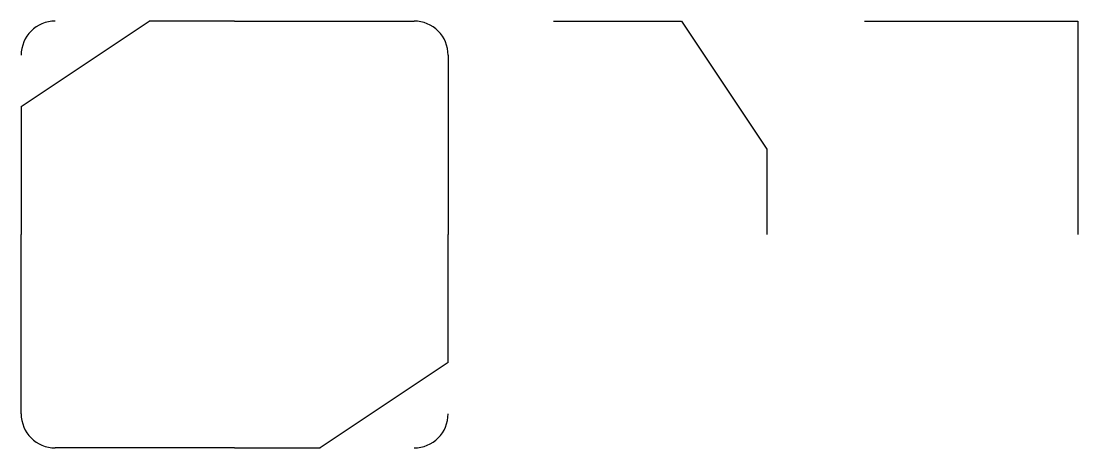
# Model space of a CAD drawing. Header units: millimetres. Extents: x -7288 to 3340, y 2041 to 5252.
# Drawn here: x 865 to 3340, y 3496 to 4496 of the extents above.
import ezdxf

# ---------------------------------------------------------------- set-up
doc = ezdxf.new("R2010")
doc.units = ezdxf.units.MM

msp = doc.modelspace()

# ---------------------------------------------------------------- linework, layer by layer
at = {"color": 231}
for p, q in [((865.316, 4296.193), (1165.316, 4496.193)), ((1365.316, 4496.193), (1165.316, 4496.193)), ((1365.316, 4496.193), (1785.316, 4496.193)), ((2111.819, 4496.193), (2411.819, 4496.193)), ((2411.819, 4496.193), (2611.819, 4196.193)), ((2839.878, 4496.193), (3339.878, 4496.193)), ((3339.878, 4496.193), (3339.878, 3996.193)), ((1865.316, 4416.193), (1865.316, 3996.193)), ((865.316, 4296.193), (865.316, 3996.193)), ((2611.819, 4196.193), (2611.819, 3996.193)), ((865.316, 3576.193), (865.316, 3996.193)), ((1865.316, 3696.193), (1865.316, 3996.193)), ((1865.316, 3696.193), (1565.316, 3496.193)), ((1365.316, 3496.193), (945.316, 3496.193)), ((1365.316, 3496.193), (1565.316, 3496.193))]:
    msp.add_line(p, q, dxfattribs=at)
for centre, start, end in [((945.316, 4416.193), 90, 180), ((1785.316, 4416.193), 0, 90), ((945.316, 3576.193), 180, 270), ((1785.316, 3576.193), 270, 0)]:
    msp.add_arc(centre, 80, start, end, dxfattribs=at)

doc.saveas('drawing.dxf')
